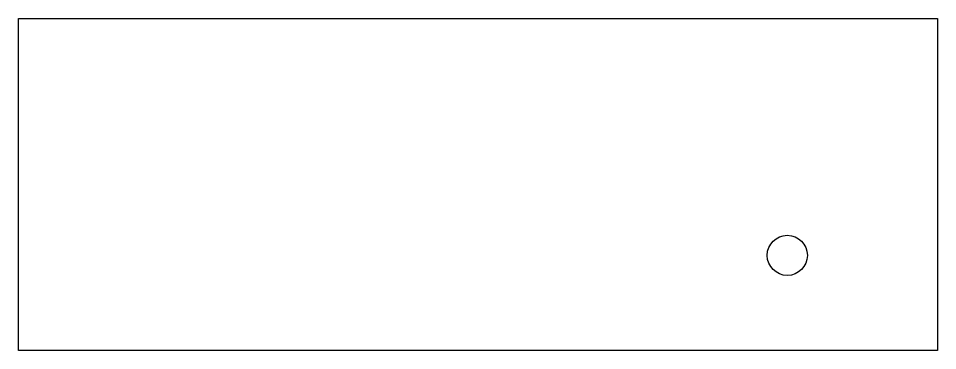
# Model space of a CAD drawing. Header units: millimetres. Extents: x -13 to 170, y -80 to -14.
import ezdxf

# ---------------------------------------------------------------- set-up
doc = ezdxf.new("R2010")
doc.units = ezdxf.units.MM
doc.layers.get('0').update_dxf_attribs({"linetype": 'CONTINUOUS'})

msp = doc.modelspace()

# ---------------------------------------------------------------- linework, layer by layer
msp.add_lwpolyline([(-13, -80.29), (-13, -14.01), (170.46, -14.01), (170.46, -80.29)], close=True)
msp.add_circle((140.46, -61.29), 4)

doc.saveas('drawing.dxf')
